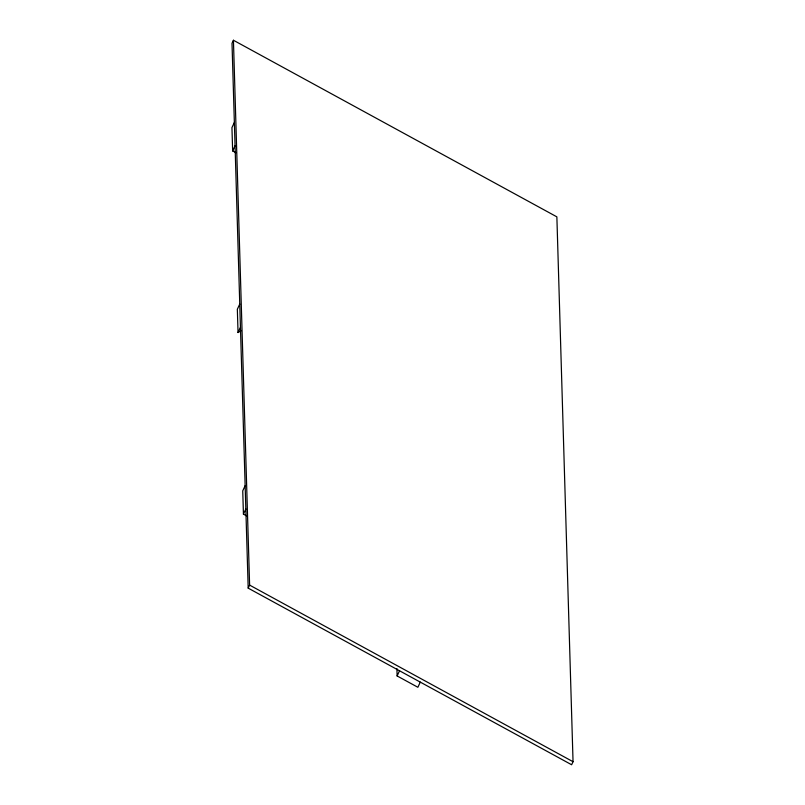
<?xml version="1.0" encoding="UTF-8"?>
<svg xmlns="http://www.w3.org/2000/svg" width="805" height="805" viewBox="0 0 805 805"><rect width="100%" height="100%" fill="white"/><g stroke="black" fill="none" stroke-linecap="round" stroke-linejoin="round"><path stroke-width="1.21" d="M233.43 40.25L232.011 43.289L248.192 588.143L571.631 764.75L573.049 761.711L556.869 216.857L233.43 40.25L249.61 585.104L248.192 588.143M234.366 122.451L231.951 127.623L232.645 150.917L235.946 152.729M232.645 150.917L235.05 145.755M239.759 304.069L237.344 309.241L238.039 332.535L241.087 330.714M238.039 332.535L240.454 327.373M245.153 485.687L242.738 490.859L243.432 514.154L246.733 515.955M243.432 514.154L245.847 508.991M420.291 682.117L417.875 687.279L397.127 675.948L399.542 670.786M249.61 585.104L573.049 761.711M396.905 668.563L397.127 675.948"/></g></svg>
